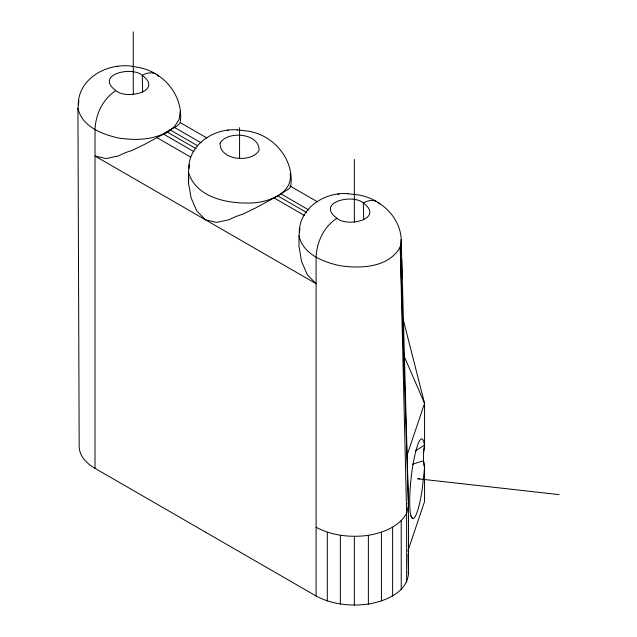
<?xml version="1.0" encoding="UTF-8"?>
<svg xmlns="http://www.w3.org/2000/svg" width="637" height="637" viewBox="0 0 637 637"><rect width="100%" height="100%" fill="white"/><g stroke="black" fill="none" stroke-linecap="round" stroke-linejoin="round"><path stroke-width="0.96" d="M402.99 318.58L424.553 403.332L424.553 446.863L423.549 452.501L423.533 460.79L424.553 467.869L424.553 501.518L407.863 551.061M237.282 129.924L247.427 131.031C273.615 134.67 294.827 159.768 290.679 186.53L289.716 188.265L277.836 195.893L255.7 207.901L242.578 214.295A72.913 58.5 18.1 0 0 229.248 219.661L216.62 222.393L205.56 219.876L196.817 210.958L190.981 197.574A72.913 11.06 83.8 0 0 188.464 183.058L188.847 177.428M78.192 104.723C78.526 76.098 111.706 60.674 136.891 67.211C163.08 70.85 184.292 95.948 180.136 122.71C177.301 127.121 171.289 129.04 166.783 131.779L196.22 148.779M347.826 193.744L357.97 194.85C379.867 198.386 400.108 216.365 401.214 239.353L408.476 505.181L408.476 573.905C406.39 593.182 384.931 601.129 368.369 604.083C350.645 606.424 332.036 604.513 316.095 596.001L95.017 468.362A54.113 31.245 0 0 1 79.171 446.266L77.929 108.242L78.892 100.662M180.136 111.714L179.172 119.286L174.793 126.23L167.292 132.066L145.164 144.081L132.034 150.475A72.913 58.5 18.1 0 0 118.705 155.842L106.084 158.573L95.017 156.057L316.095 283.696L307.353 274.778L301.524 261.385A72.913 11.06 83.8 0 0 299.008 246.877L299.008 235.881L299.971 228.301M188.735 168.542C188.87 144.034 214.685 127.742 237.482 129.924M188.464 183.058L188.464 172.062L189.428 164.481M299.271 232.362C299.406 207.853 325.228 191.562 348.025 193.744M423.541 452.509L424.417 445.112L415.619 450.885M401.533 254.219L401.214 239.353L400.251 246.925L408.476 505.181L406.629 513.263L406.629 581.995M406.605 456.618L424.553 403.332L403.993 355.9M316.095 527.269C332.036 535.781 350.645 537.692 368.369 535.359C383.004 532.643 398.977 527.022 406.629 513.263L400.251 246.925C388.865 267.787 360.638 268.766 339.784 265.669C323.301 262.054 303.029 254.29 299.008 235.881M197.589 145.769L170.246 129.98L167.77 132.353L163.319 133.985L194.086 151.741M188.464 172.062C196.156 199.238 231.55 204.604 255.7 202.741C270.693 201.029 293.036 192.326 290.122 173.821M77.929 108.242C81.95 126.652 102.223 134.415 118.705 138.03C136.015 140.673 155.309 140.108 170.246 129.98M115.807 90.613C94.435 74.728 131.644 65.802 142.258 75.341C163.629 91.218 126.421 100.152 115.807 90.613C102.899 98.95 95.534 114.493 95.017 129.614L95.017 468.362M336.885 218.252C315.514 202.367 352.723 193.441 363.337 202.98C384.708 218.857 347.499 227.791 336.885 218.252C323.978 226.589 316.613 242.132 316.095 257.252L316.095 596.001M163.319 133.985L166.09 132.217M412.442 464.23L423.525 460.774L424.553 467.869L422.036 490.713A40.091 6.251 -83.6 0 1 410.913 515.508A40.091 6.251 -83.6 0 1 413.795 460.28A40.091 6.251 -83.6 0 1 424.417 445.112M116.754 66.527L117.829 66.487M227.298 130.346L228.372 130.306M337.833 194.166L338.908 194.126M418.549 478.841L419.759 478.928M417.354 478.706L559.071 494.615M154.91 73.613C150.722 71.925 146.032 73.175 142.258 75.341L142.632 92.214M375.989 201.252C371.801 199.564 367.111 200.814 363.337 202.98L363.711 219.853M166.783 131.779L167.292 132.066M180.351 122.67L206.738 137.903M317.282 201.722L290.042 185.996A72.913 11.06 83.8 0 1 290.679 186.53M174.793 127.615L201.196 142.855M280.79 193.799L308.985 210.083M277.836 195.893L306.548 212.479M273.862 197.804L304.621 215.561M157.188 137.775L190.399 156.957M378.036 202.399L379.827 204.023M156.957 74.76L158.748 76.384M410.395 515.421L412.72 518.51M408.07 503.381L408.476 505.181M408.062 572.114L408.476 573.905L408.006 554.214M401.636 259.179L402.027 278.011M402.258 288.919L402.528 301.803M402.903 319.647L403.006 324.599M401.222 520.803L401.222 589.528M392.623 527.269L392.623 596.001M381.42 532.237L381.42 600.962M368.369 535.359L368.369 604.083M354.363 159.489L354.363 222.178M354.363 536.418L354.363 605.15M340.357 535.359L340.357 604.083M327.307 532.237L327.307 600.962M239.568 127.687L239.568 158.247M205.56 532.182L205.56 532.612M133.284 31.85L133.284 94.491M220.068 143.174C219.399 160.333 251.48 163.391 259.068 150.42C259.737 133.252 227.664 130.203 220.068 143.174"/></g></svg>
